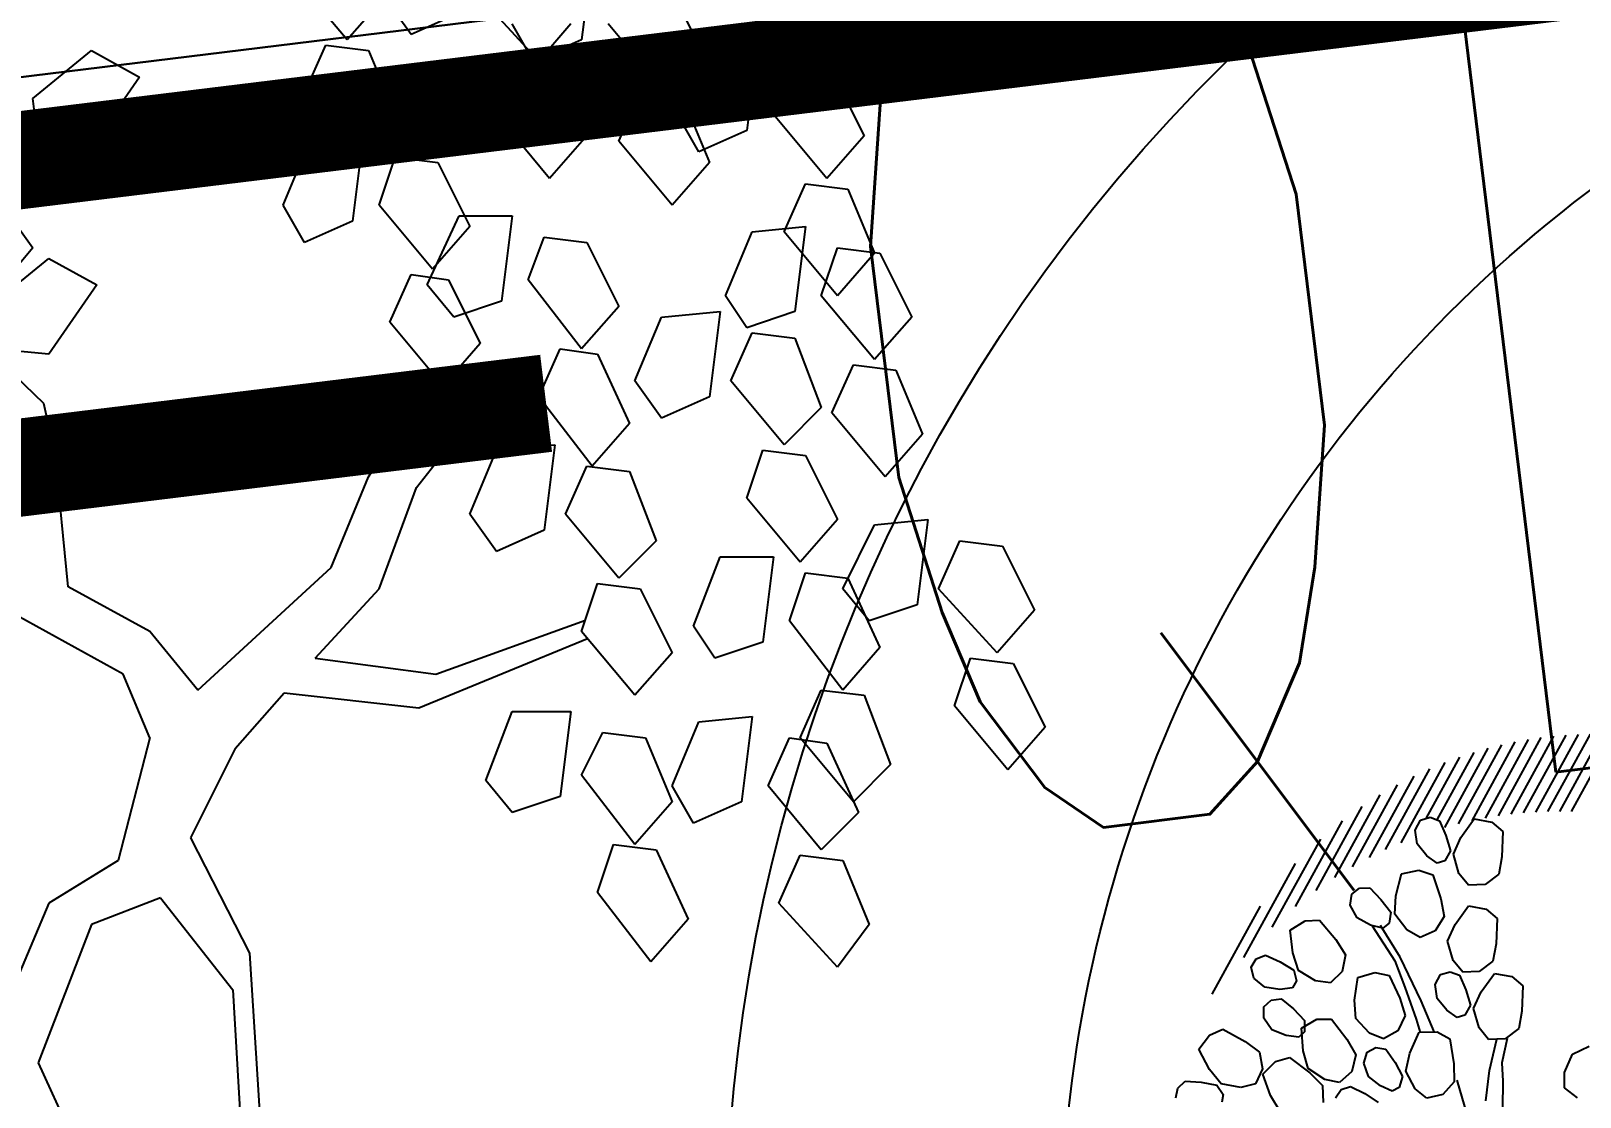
# Model space of a CAD drawing. Extents: x -809667 to 586099, y 3084146 to 3634412.
# Drawn here: x 381246.85 to 381249.624, y 3087139.027 to 3087140.936 of the extents above; entities that cross this region are included whole.
import ezdxf

# ---------------------------------------------------------------- set-up
doc = ezdxf.new("R2010")
doc.units = 0
doc.header["$LTSCALE"] = 0.5
doc.layers.get('0').update_dxf_attribs({"linetype": 'CONTINUOUS'})
for name, color, linetype in [('DIM-照明', 3, 'CONTINUOUS'), ('WIRE-照明', 1, 'CONTINUOUS'), ('WIRE-通讯', 4, 'CONTINUOUS'), ('乔木', 84, 'CONTINUOUS'), ('文字', 7, 'CONTINUOUS')]:
    doc.layers.add(name, color=color, linetype=linetype)
doc.styles.add('_TEL_DIM', font='SIMPLEX', dxfattribs={"width": 0.8, "height": 3.5, "bigfont": 'HZTXT'})

# ---------------------------------------------------------------- blocks, each defined once
blk = doc.blocks.new('幌伞枫')
at = {"layer": '乔木', "color": 0}
for p, q in [((533.7, 995.3), (519, 877.8)), ((196, 877.8), (122.6, 965.9)), ((636.5, 958.6), (680.5, 870.5)), ((247.4, 936.5), (196, 877.8)), ((284.1, 885.2), (247.4, 936.5)), ((460.3, 848.5), (379.5, 936.5)), ((350.2, 914.5), (284.1, 885.2)), ((453, 848.5), (423.6, 899.8)), ((504.3, 899.8), (460.3, 848.5)), ((629.1, 811.8), (555.7, 899.8)), ((519, 877.8), (453, 848.5)), ((-237, 797.1), (-156.3, 863.1)), ((-156.3, 863.1), (-90.2, 826.4)), ((137.3, 804.4), (166.7, 870.5)), ((166.7, 870.5), (225.4, 863.1)), ((225.4, 863.1), (262.1, 775.1)), ((680.5, 870.5), (629.1, 811.8)), ((651.1, 775.1), (687.8, 863.1)), ((687.8, 863.1), (761.3, 870.5)), ((761.3, 870.5), (746.6, 753)), ((401.6, 775.1), (423.6, 841.1)), ((423.6, 841.1), (482.3, 833.8)), ((482.3, 833.8), (526.4, 745.7)), ((783.3, 775.1), (805.3, 841.1)), ((805.3, 841.1), (864, 833.8)), ((864, 833.8), (908.1, 745.7)), ((-90.2, 826.4), (-156.3, 731)), ((-310.4, 804.4), (-237, 767.7)), ((-229.7, 738.4), (-237, 797.1)), ((210.7, 716.3), (137.3, 804.4)), ((570.4, 738.4), (599.8, 804.4)), ((599.8, 804.4), (658.5, 797.1)), ((658.5, 797.1), (695.2, 709)), ((262.1, 775.1), (210.7, 716.3)), ((475, 687), (401.6, 775.1)), ((680.5, 723.7), (651.1, 775.1)), ((856.7, 687), (783.3, 775.1)), ((-237, 767.7), (-310.4, 672.3)), ((746.6, 753), (680.5, 723.7)), ((-156.3, 731), (-229.7, 738.4)), ((108, 650.3), (144.7, 738.4)), ((144.7, 738.4), (218.1, 745.7)), ((218.1, 745.7), (203.4, 628.2)), ((526.4, 745.7), (475, 687)), ((643.8, 650.3), (570.4, 738.4)), ((908.1, 745.7), (856.7, 687)), ((240.1, 650.3), (262.1, 716.3)), ((262.1, 716.3), (320.8, 709)), ((320.8, 709), (364.9, 620.9)), ((695.2, 709), (643.8, 650.3)), ((798, 613.6), (827.3, 679.6)), ((827.3, 679.6), (886, 672.3)), ((886, 672.3), (922.7, 584.2)), ((-273.7, 642.9), (-237, 591.5)), ((137.3, 598.9), (108, 650.3)), ((313.5, 562.2), (240.1, 650.3)), ((203.4, 628.2), (137.3, 598.9)), ((306.1, 540.2), (350.2, 635.6)), ((364.9, 620.9), (313.5, 562.2)), ((350.2, 635.6), (423.6, 635.6)), ((423.6, 635.6), (408.9, 518.1)), ((753.9, 613.6), (827.3, 620.9)), ((827.3, 620.9), (812.6, 503.5)), ((445.6, 547.5), (467.6, 606.2)), ((467.6, 606.2), (526.4, 598.9)), ((526.4, 598.9), (570.4, 510.8)), ((717.2, 525.5), (753.9, 613.6)), ((871.4, 525.5), (798, 613.6)), ((-295.8, 510.8), (-215, 576.9)), ((-237, 591.5), (-273.7, 547.5)), ((-215, 576.9), (-149, 540.2)), ((849.3, 525.5), (871.4, 591.5)), ((871.4, 591.5), (930.1, 584.2)), ((922.7, 584.2), (871.4, 525.5)), ((930.1, 584.2), (974.1, 496.1)), ((-149, 540.2), (-215, 444.7)), ((254.8, 488.8), (284.1, 554.8)), ((284.1, 554.8), (335.5, 547.5)), ((342.8, 496.1), (306.1, 540.2)), ((335.5, 547.5), (379.5, 459.4)), ((519, 452.1), (445.6, 547.5)), ((408.9, 518.1), (342.8, 496.1)), ((746.6, 481.4), (717.2, 525.5)), ((922.7, 437.4), (849.3, 525.5)), ((570.4, 510.8), (519, 452.1)), ((592.4, 408), (629.1, 496.1)), ((629.1, 496.1), (709.9, 503.5)), ((709.9, 503.5), (695.2, 386)), ((812.6, 503.5), (746.6, 481.4)), ((974.1, 496.1), (922.7, 437.4)), ((328.2, 400.7), (254.8, 488.8)), ((724.5, 408), (753.9, 474.1)), ((753.9, 474.1), (812.6, 466.8)), ((-221.9, 376.9), (-310.5, 462.2)), ((-215, 444.7), (-288.4, 452.1)), ((379.5, 459.4), (328.2, 400.7)), ((460.3, 386), (489.7, 452.1)), ((489.7, 452.1), (541, 444.7)), ((812.6, 466.8), (849.3, 371.3)), ((541, 444.7), (585.1, 349.3)), ((864, 364), (893.4, 430.1)), ((893.4, 430.1), (952.1, 422.7)), ((335.5, 393.4), (344, 418.8)), ((629.1, 356.7), (592.4, 408)), ((798, 320), (724.5, 408)), ((952.1, 422.7), (988.8, 334.6)), ((276.8, 356.7), (335.5, 393.4)), ((372.2, 364), (467.6, 393.4)), ((533.7, 290.6), (460.3, 386)), ((695.2, 386), (629.1, 356.7)), ((-206.4, 307), (-221.9, 376.9)), ((291.5, 261.2), (372.2, 364)), ((849.3, 371.3), (798, 320)), ((937.4, 275.9), (864, 364)), ((225.4, 275.9), (276.8, 356.7)), ((585.1, 349.3), (533.7, 290.6)), ((988.8, 334.6), (937.4, 275.9)), ((-188.4, 124.2), (-206.4, 307)), ((364.9, 224.5), (401.6, 312.6)), ((401.6, 312.6), (482.3, 320)), ((482.3, 320), (467.6, 202.5)), ((746.6, 246.5), (768.6, 312.6)), ((768.6, 312.6), (827.3, 305.3)), ((827.3, 305.3), (871.4, 217.2)), ((497, 224.5), (526.4, 290.6)), ((526.4, 290.6), (585.1, 283.3)), ((585.1, 283.3), (621.8, 187.8)), ((174, 151.1), (225.4, 275.9)), ((240.1, 121.8), (291.5, 261.2)), ((820, 158.5), (746.6, 246.5)), ((401.6, 173.1), (364.9, 224.5)), ((570.4, 136.4), (497, 224.5)), ((871.4, 217.2), (820, 158.5)), ((922.7, 209.8), (996.1, 217.2)), ((996.1, 217.2), (981.5, 99.7)), ((467.6, 202.5), (401.6, 173.1)), ((878.7, 121.8), (922.7, 209.8)), ((621.8, 187.8), (570.4, 136.4)), ((1010.8, 121.8), (1040.2, 187.8)), ((1040.2, 187.8), (1098.9, 180.5)), ((1098.9, 180.5), (1143, 92.4)), ((-9.5, -17.7), (174, 151.1)), ((673.2, 70.4), (709.9, 165.8)), ((709.9, 165.8), (783.3, 165.8)), ((783.3, 165.8), (768.6, 48.4)), ((519, 63), (541, 129.1)), ((541, 129.1), (599.8, 121.8)), ((805.3, 77.7), (827.3, 143.8)), ((827.3, 143.8), (886, 136.4)), ((886, 136.4), (930.1, 41)), ((-75.6, 63), (-188.4, 124.2)), ((152, 26.3), (240.1, 121.8)), ((599.8, 121.8), (643.8, 33.7)), ((915.4, 77.7), (878.7, 121.8)), ((1091.6, 33.7), (1010.8, 121.8)), ((981.5, 99.7), (915.4, 77.7)), ((1143, 92.4), (1091.6, 33.7)), ((-112.3, 4.3), (-259.1, 85.1)), ((318.1, 4.2), (524.2, 78.5)), ((702.5, 26.3), (673.2, 70.4)), ((878.7, -17.7), (805.3, 77.7)), ((-9.5, -17.7), (-75.6, 63)), ((294.8, -42.4), (527, 53.4)), ((592.4, -25), (519, 63)), ((768.6, 48.4), (702.5, 26.3)), ((152, 26.3), (318.1, 4.2)), ((643.8, 33.7), (592.4, -25)), ((930.1, 41), (878.7, -17.7)), ((1032.8, -39.7), (1054.9, 26.3)), ((1054.9, 26.3), (1113.6, 19)), ((-75.6, -83.8), (-112.3, 4.3)), ((1113.6, 19), (1157.6, -69.1)), ((-9.5, -17.7), (-9.5, -17.7)), ((-9.5, -17.7), (-9.5, -17.7)), ((-9.5, -17.7), (-9.5, -17.7)), ((-9.5, -17.7), (-9.5, -17.7)), ((-9.5, -17.7), (-9.5, -17.7)), ((-9.5, -17.7), (-9.5, -17.7)), ((-9.5, -17.7), (-9.5, -17.7)), ((-9.5, -17.7), (-9.5, -17.7)), ((-9.5, -17.7), (-9.5, -17.7)), ((-9.5, -17.7), (-9.5, -17.7)), ((-9.5, -17.7), (-9.5, -17.7)), ((-9.5, -17.7), (-9.5, -17.7)), ((-9.5, -17.7), (-9.5, -17.7)), ((-9.5, -17.7), (-9.5, -17.7)), ((-9.5, -17.7), (-9.5, -17.7)), ((-9.5, -17.7), (-9.5, -17.7)), ((-9.5, -17.7), (-9.5, -17.7)), ((-9.5, -17.7), (-9.5, -17.7)), ((-9.5, -17.7), (-9.5, -17.7)), ((-9.5, -17.7), (-9.5, -17.7)), ((-9.5, -17.7), (-9.5, -17.7)), ((-9.5, -17.7), (-9.5, -17.7)), ((-9.5, -17.7), (-9.5, -17.7)), ((-9.5, -17.7), (-9.5, -17.7)), ((-9.5, -17.7), (-9.5, -17.7)), ((-9.5, -17.7), (-9.5, -17.7)), ((-9.5, -17.7), (-9.5, -17.7)), ((-9.5, -17.7), (-9.5, -17.7)), ((-9.5, -17.7), (-9.5, -17.7)), ((-9.5, -17.7), (-9.5, -17.7)), ((-9.5, -17.7), (-9.5, -17.7)), ((-9.5, -17.7), (-9.5, -17.7)), ((-9.5, -17.7), (-9.5, -17.7)), ((-9.5, -17.7), (-9.5, -17.7)), ((-9.5, -17.7), (-9.5, -17.7)), ((-9.5, -17.7), (-9.5, -17.7)), ((-9.5, -17.7), (-9.5, -17.7)), ((-9.5, -17.7), (-9.5, -17.7)), ((-9.5, -17.7), (-9.5, -17.7)), ((-9.5, -17.7), (-9.5, -17.7)), ((820, -83.8), (849.3, -17.7)), ((849.3, -17.7), (908.1, -25)), ((41.9, -98.5), (109.5, -21.8)), ((109.5, -21.8), (294.8, -42.4)), ((908.1, -25), (944.8, -120.5)), ((1106.3, -127.8), (1032.8, -39.7)), ((386.9, -142.5), (423.6, -47.1)), ((423.6, -47.1), (504.3, -47.1)), ((504.3, -47.1), (489.7, -164.5)), ((643.8, -149.8), (680.5, -61.7)), ((680.5, -61.7), (753.9, -54.4)), ((753.9, -54.4), (739.2, -171.9)), ((-75.6, -83.8), (-119.6, -252.6)), ((519, -135.2), (548.4, -76.4)), ((548.4, -76.4), (607.1, -83.8)), ((607.1, -83.8), (643.8, -171.9)), ((775.9, -149.8), (805.3, -83.8)), ((805.3, -83.8), (856.7, -91.1)), ((893.4, -171.9), (820, -83.8)), ((1157.6, -69.1), (1106.3, -127.8)), ((41.9, -98.5), (-19.6, -221.3)), ((856.7, -91.1), (900.7, -186.5)), ((944.8, -120.5), (893.4, -171.9)), ((423.6, -186.5), (386.9, -142.5)), ((592.4, -230.6), (519, -135.2)), ((489.7, -164.5), (423.6, -186.5)), ((673.2, -201.2), (643.8, -149.8)), ((849.3, -237.9), (775.9, -149.8)), ((643.8, -171.9), (592.4, -230.6)), ((739.2, -171.9), (673.2, -201.2)), ((900.7, -186.5), (849.3, -237.9)), ((-19.6, -221.3), (61.7, -380.2)), ((541, -296.6), (563.1, -230.6)), ((563.1, -230.6), (621.8, -237.9)), ((-119.6, -252.6), (-215, -311.3)), ((621.8, -237.9), (665.8, -333.3)), ((790.6, -311.3), (820, -245.3)), ((820, -245.3), (878.7, -252.6)), ((878.7, -252.6), (915.4, -340.7)), ((614.4, -392.1), (541, -296.6)), ((-215, -311.3), (-285.1, -477)), ((-60.9, -304), (-156.3, -340.7)), ((-60.9, -304), (38.4, -430.7)), ((871.4, -399.4), (790.6, -311.3)), ((-156.3, -340.7), (-229.7, -531.5)), ((665.8, -333.3), (614.4, -392.1)), ((915.4, -340.7), (871.4, -399.4)), ((61.7, -380.2), (79.4, -664.1)), ((38.4, -430.7), (49.2, -612.3)), ((-229.7, -531.5), (-185.7, -627))]:
    blk.add_line(p, q, dxfattribs=at)
blk = doc.blocks.new('紫薇')
at = {"color": 0}
for p, q in [((276.9, 393.2), (287.8, 387.8)), ((293.2, 377), (286.7, 358.6)), ((287.8, 387.8), (293.2, 377)), ((286.7, 358.6), (278.1, 341.3)), ((265.1, 337), (256.5, 341.3)), ((278.1, 341.3), (265.1, 337)), ((278.1, 335.9), (298.6, 344.6)), ((298.6, 344.6), (325.6, 350)), ((325.6, 350), (338.6, 332.8)), ((267.3, 314.3), (278.1, 335.9)), ((338.6, 332.8), (340.8, 315.5)), ((266.3, 295.9), (267.3, 314.3)), ((340.8, 315.5), (319.2, 293.8)), ((471.3, 230.6), (385.3, 316.6)), ((226.1, 276.8), (247.7, 282.5)), ((247.7, 282.5), (275.2, 284.1)), ((281.4, 283), (266.3, 295.9)), ((275.2, 284.1), (285.6, 265.2)), ((301.9, 280.8), (281.4, 283)), ((319.2, 293.8), (301.9, 280.8)), ((285.6, 265.2), (285.3, 247.7)), ((323.7, 258.6), (339.8, 264.3)), ((339.8, 264.3), (352.8, 260.3)), ((508.8, 175.5), (417.1, 267.1)), ((285.3, 247.7), (260.9, 229.4)), ((305.9, 230.1), (312.1, 244.3)), ((312.1, 244.3), (323.7, 258.6)), ((352.8, 260.3), (358.4, 249.6)), ((358.4, 249.6), (356.5, 237.6)), ((367.8, 235.9), (375.4, 252.7)), ((375.4, 252.7), (389.5, 262.3)), ((389.5, 262.3), (403.2, 261.7)), ((403.2, 261.7), (411.3, 252.8)), ((411.3, 252.8), (412.5, 240.7)), ((260.9, 229.4), (241.9, 218.9)), ((247.9, 214.3), (266.4, 229.8)), ((266.4, 229.8), (288.7, 229.6)), ((288.7, 229.6), (315.6, 223.8)), ((310.3, 221.6), (305.9, 230.1)), ((340.5, 226.5), (323.4, 217.5)), ((356.5, 237.6), (340.5, 226.5)), ((365.4, 220.7), (367.8, 235.9)), ((399.8, 225.9), (385.5, 212.9)), ((412.5, 240.7), (399.8, 225.9)), ((241.9, 218.9), (221.9, 223.9)), ((222.9, 207.9), (230.7, 198.7)), ((239.6, 197.9), (247.9, 214.3)), ((323.4, 217.5), (310.3, 221.6)), ((315.6, 223.8), (320.6, 202.8)), ((371.9, 213.5), (365.4, 220.7)), ((365.7, 191.6), (383.6, 207.9)), ((385.5, 212.9), (371.9, 213.5)), ((383.6, 207.9), (405.9, 208.5)), ((405.9, 208.5), (433, 203.9)), ((528.7, 137.8), (442.7, 223.9)), ((230.7, 198.7), (231.3, 186.6)), ((248.3, 180), (239.6, 197.9)), ((320.6, 202.8), (315.7, 186.1)), ((358.1, 174.8), (365.7, 191.6)), ((433, 203.9), (438.9, 183.1)), ((542.3, 106.5), (458.9, 190)), ((218.1, 172.4), (203.3, 159.9)), ((231.3, 186.6), (218.1, 172.4)), ((266.3, 169.8), (248.3, 180)), ((287.3, 174.9), (266.3, 169.8)), ((315.7, 186.1), (287.3, 174.9)), ((367.5, 157.3), (358.1, 174.8)), ((438.9, 183.1), (434.7, 166.2)), ((211.7, 140), (221.6, 151.8)), ((221.6, 151.8), (236.8, 162.3)), ((236.8, 162.3), (253.8, 163.3)), ((253.8, 163.3), (265.2, 155.7)), ((265.2, 155.7), (267.6, 143.9)), ((286.8, 146.4), (308.2, 157.6)), ((308.2, 157.6), (329.9, 152.6)), ((329.9, 152.6), (355, 141.2)), ((385.9, 147.9), (367.5, 157.3)), ((406.7, 153.8), (385.9, 147.9)), ((434.7, 166.2), (406.7, 153.8)), ((552.4, 78.8), (470.5, 160.7)), ((213.6, 130.5), (211.7, 140)), ((262.4, 133), (244, 126.8)), ((267.6, 143.9), (262.4, 133)), ((275.1, 132.1), (286.8, 146.4)), ((279.8, 112.7), (275.1, 132.1)), ((355, 141.2), (355.4, 119.6)), ((559.9, 53.6), (479.1, 134.4)), ((206.7, 112.4), (230.4, 117.2)), ((225, 122.9), (213.6, 130.5)), ((244, 126.8), (225, 122.9)), ((230.4, 117.2), (249.9, 106.4)), ((295.2, 99), (279.8, 112.7)), ((355.4, 119.6), (347, 104.3)), ((411.8, 108.8), (424.9, 121.7)), ((424.9, 121.7), (441.6, 125.6)), ((441.6, 125.6), (454.1, 120)), ((454.1, 120), (458.5, 108.8)), ((190.7, 82.1), (191.6, 102)), ((191.6, 102), (206.7, 112.4)), ((249.9, 106.4), (270.8, 88.4)), ((316.8, 99.4), (295.2, 99)), ((347, 104.3), (316.8, 99.4)), ((410.5, 106.9), (362.1, 92.4)), ((364.5, 85.1), (408, 97.2)), ((404, 95.4), (411.8, 108.8)), ((407.5, 86.4), (404, 95.4)), ((455.2, 97.1), (438, 87.9)), ((458.5, 108.8), (455.2, 97.1)), ((565.7, 30.2), (485.7, 110.1)), ((201.6, 64.6), (190.7, 82.1)), ((270.8, 88.4), (265.1, 67.5)), ((265.4, 70.7), (306.5, 75.5)), ((287.2, 87.6), (270.3, 87.6)), ((328.3, 90), (287.2, 87.6)), ((306.5, 75.5), (364.5, 85.1)), ((362.1, 92.4), (328.3, 90)), ((393.8, 68.2), (416.4, 76.9)), ((420, 80.9), (407.5, 86.4)), ((416.4, 76.9), (437.4, 69.5)), ((438, 87.9), (420, 80.9)), ((570, 8.1), (490.7, 87.5)), ((202.6, 61), (159.1, 61)), ((222.5, 58.9), (201.6, 64.6)), ((252.8, 55.2), (222.5, 58.9)), ((265.1, 67.5), (252.8, 55.2)), ((380.7, 55.3), (393.8, 68.2)), ((437.4, 69.5), (461, 55.4)), ((573.2, -12.7), (494.4, 66.1)), ((275.1, 39.3), (287.2, 48.9)), ((275.1, 29.6), (275.1, 39.3)), ((287.2, 48.9), (304.1, 56.2)), ((304.1, 56.2), (321, 53.7)), ((321, 53.7), (330.7, 44.1)), ((330.7, 44.1), (330.7, 32)), ((383.1, 35.6), (380.7, 55.3)), ((461, 55.4), (459, 33.9)), ((575.4, -32.6), (497, 45.8)), ((168.8, 34.4), (202.6, 19.9)), ((202.6, 19.9), (236.4, 0.6)), ((284.8, 19.9), (275.1, 29.6)), ((304.1, 19.9), (284.8, 19.9)), ((323.4, 22.3), (304.1, 19.9)), ((330.7, 32), (323.4, 22.3)), ((325.9, 17.5), (342.8, 24.8)), ((342.8, 24.8), (367, 24.8)), ((367, 24.8), (383.9, 10.3)), ((396.9, 20.2), (383.1, 35.6)), ((418.4, 18.1), (396.9, 20.2)), ((448.9, 19.6), (418.4, 18.1)), ((459, 33.9), (448.9, 19.6)), ((461.2, 10.3), (473.3, 19.9)), ((473.3, 19.9), (490.2, 27.2)), ((490.2, 27.2), (507.1, 24.8)), ((499.2, 25.9), (498.8, 26.3)), ((507.1, 24.8), (516.8, 15.1)), ((185.7, 7.9), (154.3, 17.5)), ((207.4, 3), (185.7, 7.9)), ((234, -11.5), (207.4, 3)), ((234, -9.1), (238.9, 10.3)), ((238.9, 10.3), (255.8, 17.5)), ((255.8, 17.5), (279.9, 17.5)), ((279.9, 17.5), (296.9, 3)), ((296.9, 3), (313.8, -18.7)), ((321, -1.8), (325.9, 17.5)), ((383.9, 10.3), (400.8, -11.5)), ((461.2, 0.6), (461.2, 10.3)), ((470.9, -9.1), (461.2, 0.6)), ((516.8, 3), (509.6, -6.6)), ((516.8, 15.1), (516.8, 3)), ((576.7, -51.6), (516.8, 8.3)), ((241.3, -28.4), (234, -9.1)), ((313.8, -18.7), (304.1, -38)), ((328.3, -21.1), (321, -1.8)), ((400.8, -11.5), (391.1, -30.8)), ((420.1, -38), (425, -18.7)), ((425, -18.7), (441.9, -11.5)), ((441.9, -11.5), (466.1, -11.5)), ((466.1, -11.5), (483, -26)), ((490.2, -9.1), (470.9, -9.1)), ((509.6, -6.6), (490.2, -9.1)), ((577.3, -87.5), (500, -10.2)), ((577.3, -69.9), (511.5, -4.1)), ((260.6, -38), (241.3, -28.4)), ((347.6, -30.8), (328.3, -21.1)), ((376.6, -40.5), (347.6, -30.8)), ((391.1, -30.8), (376.6, -40.5)), ((483, -26), (499.9, -47.7)), ((576.6, -104.5), (499.6, -27.5)), ((289.6, -47.7), (260.6, -38)), ((304.1, -38), (289.6, -47.7)), ((427.4, -57.4), (420.1, -38)), ((499.9, -47.7), (490.2, -67)), ((575.5, -121), (498.7, -44.3)), ((141.1, -73), (157.2, -61.4)), ((157.2, -61.4), (174.8, -66.7)), ((174.8, -66.7), (193.3, -82.2)), ((446.7, -67), (427.4, -57.4)), ((475.7, -76.7), (446.7, -67)), ((490.2, -67), (475.7, -76.7)), ((573.8, -137.1), (497.3, -60.6)), ((193.3, -82.2), (197, -104.2)), ((569.1, -167.7), (493.1, -91.7)), ((571.7, -152.6), (495.4, -76.3)), ((566.2, -182.5), (490.3, -106.6)), ((562.9, -196.8), (487.2, -121.1)), ((555.2, -224.5), (479.8, -149.2)), ((559.2, -210.9), (483.7, -135.3)), ((550.9, -237.9), (475.7, -162.7))]:
    blk.add_line(p, q, dxfattribs=at)
blk = doc.blocks.new('123123')
at = {"layer": '文字', "color": 8}
blk.add_line((381950.2591, 3087191.4714), (381981.027, 3087195.2541), dxfattribs=at)
at = {"layer": '文字', "color": 8, "flags": 128}
blk.add_lwpolyline([(382025.8523, 3087204.5476), (381992.3398, 3087196.7144, -0.026829), (381991.0729, 3087196.4891), (381952.3593, 3087191.7296)], format="xyb", dxfattribs=at)
at = {"layer": '文字', "color": 8}
for points in [[(381970.8663, 3087187.9002, -0.293685), (381965.6612, 3087189.4639, -0.394124), (381966.4305, 3087193.4596, -0.394124)], [(381970.7276, 3087188.4847, -0.278905), (381966.1543, 3087189.8072, -0.425674), (381967.0245, 3087193.1288, -0.425674)]]:
    blk.add_lwpolyline(points, format="xyb", dxfattribs=at)
blk.add_open_spline([(381954.3452, 3087188.9903), (381955.2053, 3087189.6395), (381958.5853, 3087191.6632), (381964.19, 3087192.0646), (381965.9464, 3087189.8866), (381966.4428, 3087189.5211)], degree=3, knots=[5.079382, 5.079382, 5.079382, 5.079382, 8.300034, 16.526304, 17.285813, 17.285813, 17.285813, 17.285813], dxfattribs=at)
at = {"layer": '文字', "color": 8, "xscale": 0.0013, "yscale": 0.0013, "zscale": 0.0013}
blk.add_blockref('幌伞枫', (381964.2714, 3087192.0792), dxfattribs=at)
at = {"layer": '文字', "color": 8, "xscale": 0.00148055020779717, "yscale": 0.00148055020779717, "zscale": 0.00148055020779717, "rotation": 106.2585742029955}
blk.add_blockref('紫薇', (381966.6843, 3087191.095), dxfattribs=at)

msp = doc.modelspace()

# ---------------------------------------------------------------- linework, layer by layer
at = {"layer": 'WIRE-照明', "linetype": 'Continuous', "const_width": 0.175}
msp.add_lwpolyline([(381226.9948, 3087137.7282), (381247.7727, 3087140.2693)], dxfattribs=at)
at = {"layer": 'WIRE-通讯', "linetype": 'Continuous', "const_width": 0.175}
msp.add_lwpolyline([(381227.5523, 3087138.3468), (381265.7099, 3087143.0135)], dxfattribs=at)

# ---------------------------------------------------------------- block references
at = {"layer": '文字'}
msp.add_blockref('123123', (-717.1099, -52.3003), dxfattribs=at)

# ---------------------------------------------------------------- texts
at = {"layer": 'DIM-照明', "linetype": 'Continuous', "style": '_TEL_DIM', "width": 0.64}
msp.add_text('QD', height=1.75, rotation=6.9727, dxfattribs=at).set_placement((381248.3422, 3087139.4575))

doc.saveas('drawing.dxf')
